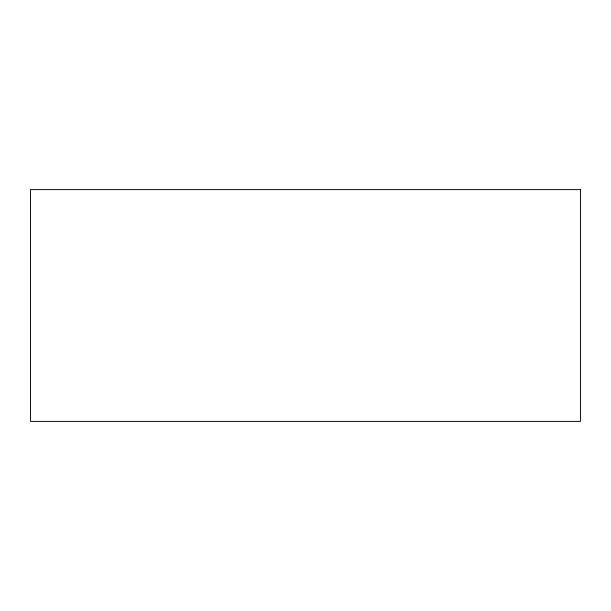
<?xml version="1.0" encoding="UTF-8"?>
<svg xmlns="http://www.w3.org/2000/svg" width="611" height="611" viewBox="0 0 611 611"><rect width="100%" height="100%" fill="white"/><g stroke="black" fill="none" stroke-linecap="round" stroke-linejoin="round"><path stroke-width="0.92" d="M580.45 189.593L30.55 189.593L30.55 421.407L580.45 421.407L580.45 189.593"/></g></svg>
